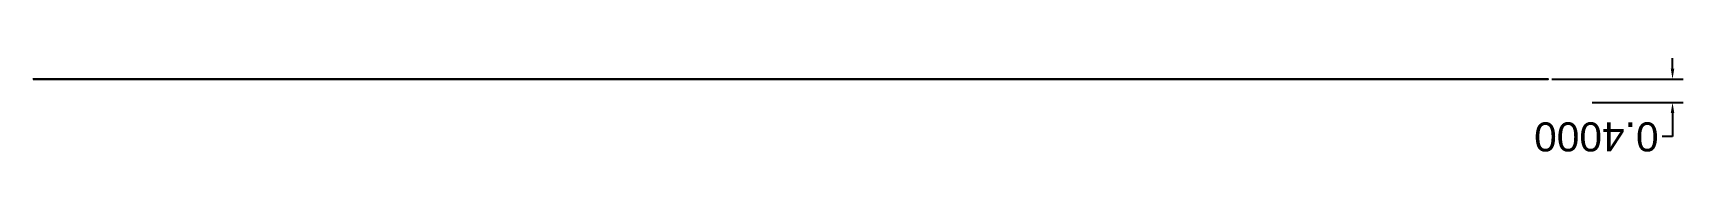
# Model space of a CAD drawing. Header units: metres. Extents: x 2.7 to 31, y -24.9 to -23.2.
import ezdxf

# ---------------------------------------------------------------- set-up
doc = ezdxf.new("R2010")
doc.units = ezdxf.units.M
doc.header["$MEASUREMENT"] = 0
for name, color, linetype in [('Dimensiuni 3D', 150, 'Continuous'), ('PLACA5 PROFILATA(CORNISA SUP) SCHITA', 5, 'Continuous'), ('PROFIL AJUTATOR PLACA 4 Cornisa', 5, 'Continuous')]:
    doc.layers.add(name, color=color, linetype=linetype)
doc.styles.get("Standard").update_dxf_attribs({"font": 'arial.ttf'})
doc.dimstyles.get("Standard").update_dxf_attribs({"dimtxt": 1.03, "dimasz": 0.18, "dimexe": 0.18, "dimexo": 0.0625, "dimgap": 0.09, "dimtad": 0, "dimtih": 1, "dimtoh": 1, "dimdec": 4, "dimzin": 0, "dimdsep": 46, "dimtxsty": 'Standard', "dimcen": 0.09, "dimadec": 0, "dimazin": 0, "dimtfac": 1, "dimtdec": 4, "dimtofl": 0, "dimtmove": 0, "dimatfit": 3, "dimfxl": 1, "dimtolj": 1, "dimtzin": 0, "dimarcsym": 0})

# ---------------------------------------------------------------- blocks, each defined once
blk = doc.blocks.new('*D4')
at = {"layer": 'Dimensiuni 3D', "color": 0, "lineweight": -2, "transparency": 16777216}
for p, q in [((30.868, -23.37), (30.868, -23.19)), ((28.795, -23.55), (31.048, -23.55)), ((29.488, -23.95), (31.048, -23.95)), ((30.868, -24.13), (30.868, -24.538)), ((30.868, -24.538), (30.688, -24.538))]:
    blk.add_line(p, q, dxfattribs=at)
at = {"layer": 'Dimensiuni 3D', "color": 0, "transparency": 16777216}
for points in [[(30.898, -23.37), (30.838, -23.37), (30.868, -23.55)], [(30.898, -24.13), (30.838, -24.13), (30.868, -23.95)]]:
    blk.add_solid(points, dxfattribs=at)
at = {"layer": 'Dimensiuni 3D', "color": 0, "transparency": 16777216, "insert": (29.561, -24.538), "char_height": 0.5, "attachment_point": 5, "rotation": 180}
blk.add_mtext('\\A1;0.4000', dxfattribs=at)

msp = doc.modelspace()

# ---------------------------------------------------------------- linework, layer by layer
at = {"layer": 'PLACA5 PROFILATA(CORNISA SUP) SCHITA', "extrusion": (5.79828e-15, -1, -2.84217e-15), "elevation": 23.55}
msp.add_lwpolyline([(2.73235, 6.65), (3.25292, 6.65), (3.25292, 7.15), (28.21177, 7.15), (28.21177, 6.65), (28.73235, 6.65), (28.73235, -1.25), (28.21087, -1.25), (28.21087, -1.75), (3.25382, -1.75), (3.25382, -1.25), (2.73235, -1.25)], close=True, dxfattribs=at)
at = {"layer": 'PROFIL AJUTATOR PLACA 4 Cornisa', "extrusion": (5.79828e-15, -1, -2.84217e-15), "elevation": 23.55}
msp.add_lwpolyline([(2.73235, 6.65), (3.25292, 6.65), (3.25292, 7.15), (28.21177, 7.15), (28.21177, 6.65), (28.73235, 6.65), (28.73235, -1.25), (28.21087, -1.25), (28.21087, -1.75), (3.25382, -1.75), (3.25382, -1.25), (2.73235, -1.25)], close=True, dxfattribs=at)

# ---------------------------------------------------------------- dimensions: what is measured, and where the dimension line sits
at = {"layer": 'Dimensiuni 3D'}
dim = msp.add_linear_dim(base=(30.86771, -23.55, 7), p1=(29.42517, -23.95, -1.94282), p2=(28.73235, -23.55, -1.25), angle=270, dimstyle='Standard', override={"dimtxt": 0.5}, dxfattribs=at)
dim.commit()
dim.dimension.update_dxf_attribs({"geometry": '*D4', "text_midpoint": (29.56071, -24.53777, 7), "dimtype": 160})

doc.saveas('drawing.dxf')
